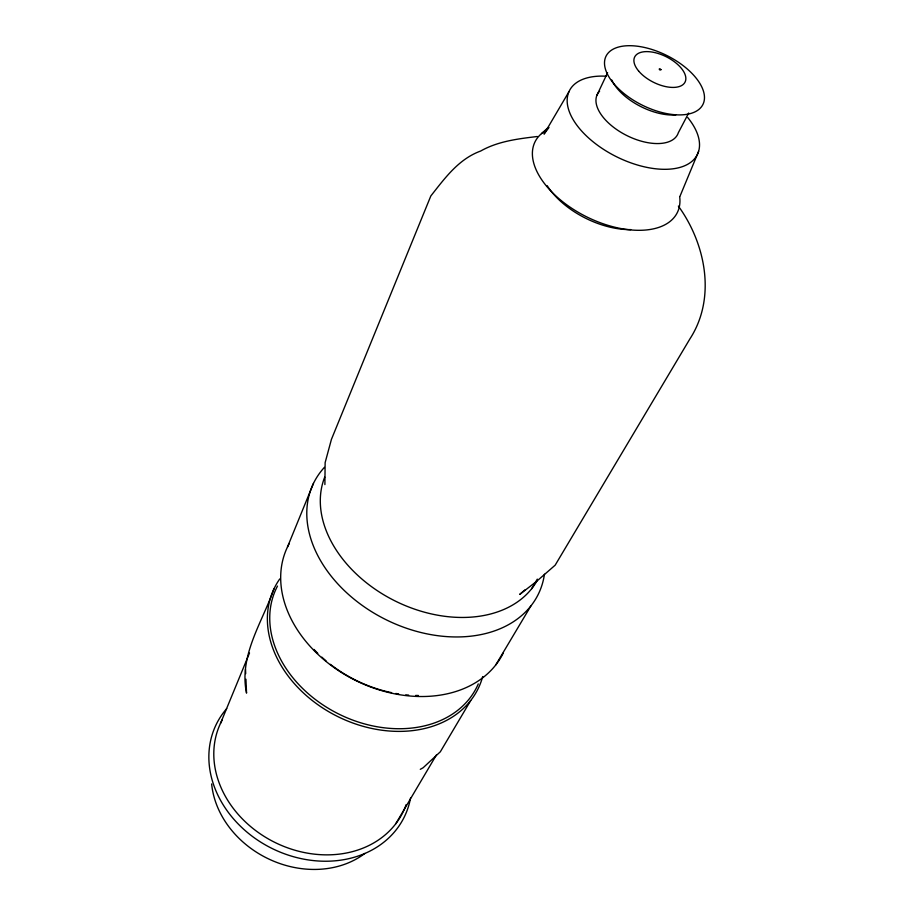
<?xml version="1.0" encoding="UTF-8"?>
<svg xmlns="http://www.w3.org/2000/svg" width="915" height="915" viewBox="0 0 915 915"><rect width="100%" height="100%" fill="white"/><g stroke="black" fill="none" stroke-linecap="round" stroke-linejoin="round"><path stroke-width="1.37" d="M324.894 484.584L325.134 462.635L331.413 439.417L430.839 195.936C444.862 178.208 458.564 159.073 480.661 151.032C497.954 141.253 517.867 138.84 537.277 136.507M287.493 546.987L313.445 483.44M274.008 588.757C262.205 622.509 238.666 655.723 246.547 693.124L245.941 679.205M220.504 723.388L249.509 653.013M679.982 196.279L698.591 151.421M596.9 95.309L607.594 72.697M688.675 113.037L678.347 132.709A44.881 23.664 26.5 0 1 625.162 134.699A44.881 23.664 26.5 0 1 599.622 91.157M568.856 91.889L544.036 134.093L548.931 127.574M531.546 588.883L537.288 579.126M395.692 823.866L436.478 754.852M470.722 700.501L440.332 751.787L423.142 767.742L420.294 769.321M495.747 664.953L530.849 606.016M541.531 133.601L548.554 127.219M524.901 589.912L519.743 594.407L536.373 581.551L555.165 565.173L689.876 338.95C716.479 298.016 705.694 243.79 678.358 206.081M245.517 669.471L245.7 673.646M482.685 676.574A113.643 87.177 26.5 0 1 339.213 717.28A113.643 87.177 26.5 0 1 279.773 578.921M478.282 683.905A111.733 85.667 26.5 0 1 339.762 714.535A111.733 85.667 26.5 0 1 277.485 586.08M537.025 580.796A118.287 84.603 26.5 0 1 396.161 601.487A118.287 84.603 26.5 0 1 324.711 477.127M544.448 574.22A125.332 90.402 26.5 0 1 387.251 620.301A125.332 90.402 26.5 0 1 324.425 467.336M418.407 695.48A114.466 85.964 26.5 0 1 415.65 695.446M408.628 695.091A114.466 85.964 26.5 0 1 405.78 694.84M398.666 693.936A114.466 85.964 26.5 0 1 395.818 693.467M391.574 692.655A114.466 85.964 26.5 0 1 330.395 664.347M326.026 660.824A114.466 85.964 26.5 0 1 321.817 657.142M317.791 653.333A114.466 85.964 26.5 0 1 313.994 649.433M503.204 653.138A120.208 90.082 26.5 0 1 353.613 679.445A120.208 90.082 26.5 0 1 289.392 543.316M406.157 804.582A101.462 83.86 26.5 0 1 277.908 843.859A101.462 83.86 26.5 0 1 222.356 719.728M410.526 798.086A104.802 86.776 26.5 0 1 272.681 848.777A104.802 86.776 26.5 0 1 226.714 708.61M364.913 853.42A92.895 77.695 26.5 0 1 270.428 859.78A92.895 77.695 26.5 0 1 211.651 783.938M687.725 117.52A71.496 37.973 26.5 0 1 667.733 169.252A71.496 37.973 26.5 0 1 574.814 122.278A71.496 37.973 26.5 0 1 606.005 76.208M679.696 196.794A79.456 44.172 26.5 0 1 587.979 217.495A79.456 44.172 26.5 0 1 544.482 131.383M630.698 229.608A66.818 37.389 26.5 0 1 547.204 185.699M675.808 114.913A45.544 23.424 26.5 0 1 611.758 79.994M660.962 69.677C658.583 71.141 658.823 66.795 660.962 69.677M613.748 83.608A54.134 27.702 26.5 0 0 699.952 108.485A54.134 27.702 26.5 0 0 649.764 48.815A54.134 27.702 26.5 0 0 613.748 83.608M638.567 70.947A28.159 14.274 26.5 0 0 683.413 84.26A28.159 14.274 26.5 0 0 657.622 53.333A28.159 14.274 26.5 0 0 638.567 70.947"/></g></svg>
